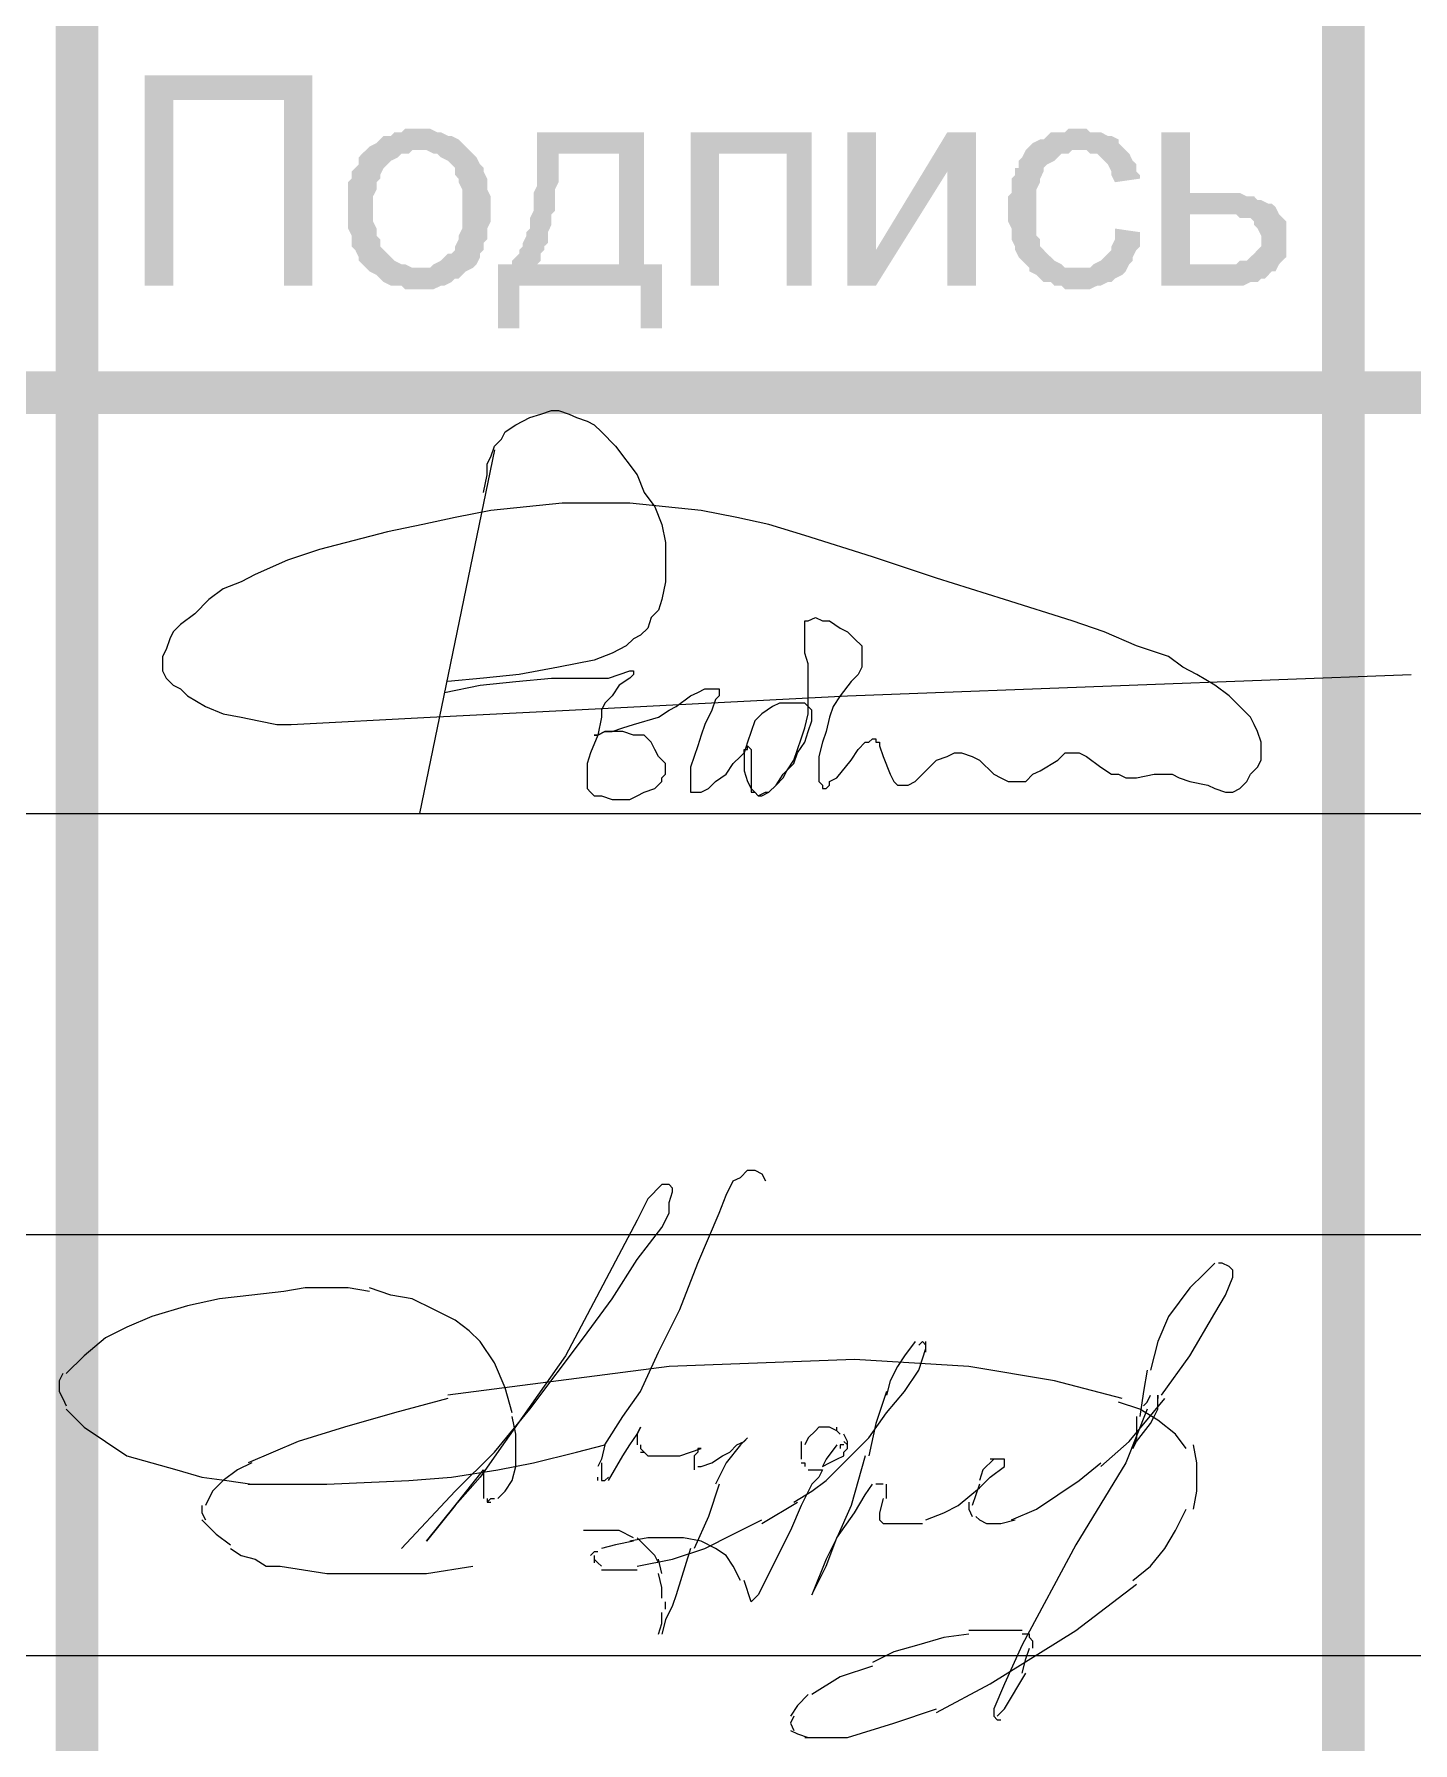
# Model space of a CAD drawing. Header units: millimetres. Extents: x -383313 to -161684, y -117025 to 99224.
# Drawn here: x -329616 to -327980, y -34684 to -32656 of the extents above; entities that cross this region are included whole.
import ezdxf

# ---------------------------------------------------------------- set-up
doc = ezdxf.new("R2010")
doc.units = ezdxf.units.MM
doc.header["$MEASUREMENT"] = 0
doc.layers.add('PDF_Geometry', color=7, linetype='Continuous')
doc.layers.add('PDF_Solid Fills', color=7, linetype='Continuous')

# ---------------------------------------------------------------- blocks, each defined once
blk = doc.blocks.new('A$Cf5759c35')
at = {"layer": 'PDF_Solid Fills'}
for points in [[(29176, -14439.9), (28977, -14439.9), (28977, -14689.7), (29010.9, -14689.7), (29010.9, -14469.5), (29142.1, -14469.5)], [(29303, -14503.4), (29303, -14503.4), (29286, -14503.4), (29281.8, -14507.6), (29273.3, -14507.6), (29269.1, -14511.9), (29260.6, -14511.9), (29256.4, -14516.1), (29252.2, -14520.3), (29243.7, -14524.6), (29243.7, -14524.6), (29239.5, -14528.8), (29303, -14528.8), (29303, -14528.8), (29311.4, -14528.8), (29319.9, -14533), (29324.1, -14533), (29328.4, -14537.3), (29336.8, -14541.5), (29341.1, -14545.7), (29345.3, -14550), (29345.3, -14558.4), (29349.5, -14562.7), (29349.5, -14566.9), (29353.8, -14575.4), (29353.8, -14583.8), (29353.8, -14588.1), (29353.8, -14596.5), (29353.8, -14600.8), (29353.8, -14609.2), (29353.8, -14617.7), (29353.8, -14621.9), (29349.5, -14630.4), (29349.5, -14634.6), (29345.3, -14643.1), (29345.3, -14647.3), (29341.1, -14651.6), (29336.8, -14651.6), (29332.6, -14655.8), (29328.4, -14660), (29319.9, -14664.3), (29315.7, -14668.5), (29307.2, -14668.5), (29303, -14668.5), (29239.5, -14668.5), (29243.7, -14672.7), (29252.2, -14677), (29256.4, -14681.2), (29260.6, -14685.4), (29269.1, -14689.7), (29273.3, -14689.7), (29281.8, -14689.7), (29286, -14693.9), (29294.5, -14693.9), (29303, -14693.9), (29307.2, -14693.9), (29311.4, -14693.9), (29319.9, -14693.9), (29328.4, -14689.7), (29332.6, -14689.7), (29341.1, -14685.4), (29345.3, -14681.2), (29349.5, -14681.2), (29353.8, -14677), (29358, -14672.7), (29366.5, -14668.5), (29370.7, -14664.3), (29374.9, -14655.8), (29374.9, -14651.6), (29374.9, -14651.6), (29379.2, -14647.3), (29379.2, -14638.9), (29383.4, -14634.6), (29383.4, -14626.2), (29383.4, -14621.9), (29387.6, -14613.5), (29387.6, -14605), (29387.6, -14596.5), (29387.6, -14592.3), (29387.6, -14583.8), (29383.4, -14575.4), (29383.4, -14566.9), (29383.4, -14562.7), (29379.2, -14554.2), (29379.2, -14550), (29374.9, -14545.7), (29370.7, -14537.3), (29366.5, -14533), (29362.2, -14528.8), (29358, -14524.6), (29353.8, -14520.3), (29349.5, -14516.1), (29341.1, -14511.9), (29336.8, -14511.9), (29328.4, -14507.6), (29324.1, -14507.6), (29315.7, -14503.4), (29311.4, -14503.4)], [(29569.7, -14507.6), (29442.7, -14507.6), (29442.7, -14533), (29540, -14533), (29540, -14664.3), (29442.7, -14664.3), (29413, -14664.3), (29396.1, -14664.3), (29396.1, -14740.5), (29421.5, -14740.5), (29421.5, -14689.7), (29565.4, -14689.7), (29590.8, -14664.3), (29569.7, -14664.3)], [(29768.6, -14507.6), (29624.7, -14507.6), (29624.7, -14689.7), (29658.6, -14689.7), (29658.6, -14533), (29739, -14533)], [(29963.4, -14507.6), (29929.5, -14507.6), (29844.8, -14647.3), (29811, -14689.7), (29844.8, -14689.7), (29929.5, -14554.2)], [(30086.1, -14503.4), (30073.4, -14503.4), (30069.2, -14507.6), (30052.3, -14507.6), (30048, -14511.9), (30043.8, -14516.1), (30039.6, -14516.1), (30031.1, -14520.3), (30026.9, -14524.6), (30022.6, -14528.8), (30018.4, -14537.3), (30014.2, -14541.5), (30014.2, -14550), (30009.9, -14550), (30009.9, -14558.4), (30005.7, -14562.7), (30005.7, -14571.1), (30005.7, -14579.6), (30001.5, -14583.8), (30001.5, -14592.3), (30001.5, -14600.8), (30001.5, -14609.2), (30001.5, -14613.5), (30005.7, -14621.9), (30005.7, -14630.4), (30005.7, -14634.6), (30009.9, -14643.1), (30009.9, -14647.3), (30014.2, -14655.8), (30018.4, -14660), (30022.6, -14664.3), (30026.9, -14668.5), (30086.1, -14668.5), (30081.9, -14668.5), (30077.7, -14668.5), (30069.2, -14668.5), (30065, -14664.3), (30056.5, -14660), (30052.3, -14655.8), (30048, -14651.6), (30048, -14651.6), (30043.8, -14647.3), (30039.6, -14643.1), (30039.6, -14634.6), (30035.3, -14630.4), (30035.3, -14621.9), (30035.3, -14617.7), (30035.3, -14609.2), (30035.3, -14600.8), (30035.3, -14596.5), (30035.3, -14588.1), (30035.3, -14579.6), (30035.3, -14575.4), (30039.6, -14566.9), (30039.6, -14562.7), (30043.8, -14554.2), (30043.8, -14550), (30048, -14545.7), (30048, -14545.7), (30056.5, -14541.5), (30060.7, -14537.3), (30065, -14533), (30073.4, -14533), (30077.7, -14528.8), (30086.1, -14528.8), (30141.2, -14528.8), (30136.9, -14524.6), (30132.7, -14520.3), (30132.7, -14516.1), (30124.2, -14511.9), (30120, -14511.9), (30111.5, -14507.6), (30107.3, -14507.6), (30098.8, -14507.6), (30094.6, -14503.4)], [(30217.4, -14507.6), (30183.5, -14507.6), (30183.5, -14689.7), (30280.9, -14689.7), (30289.3, -14685.4), (30297.8, -14685.4), (30302, -14681.2), (30306.3, -14681.2), (30310.5, -14677), (30314.7, -14672.7), (30319, -14672.7), (30323.2, -14664.3), (30217.4, -14664.3), (30217.4, -14605), (30251.2, -14605), (30323.2, -14605), (30319, -14596.5), (30314.7, -14592.3), (30310.5, -14592.3), (30302, -14588.1), (30297.8, -14588.1), (30293.6, -14583.8), (30285.1, -14583.8), (30276.6, -14579.6), (30272.4, -14579.6), (30263.9, -14579.6), (30255.5, -14579.6), (30217.4, -14579.6)], [(29239.5, -14528.8), (29235.2, -14533), (29231, -14537.3), (29231, -14545.7), (29226.8, -14550), (29222.5, -14554.2), (29222.5, -14562.7), (29218.3, -14566.9), (29218.3, -14575.4), (29218.3, -14583.8), (29218.3, -14592.3), (29218.3, -14600.8), (29218.3, -14600.8), (29218.3, -14609.2), (29218.3, -14617.7), (29218.3, -14621.9), (29222.5, -14630.4), (29222.5, -14638.9), (29222.5, -14643.1), (29226.8, -14647.3), (29231, -14655.8), (29231, -14660), (29235.2, -14664.3), (29239.5, -14668.5), (29303, -14668.5), (29298.7, -14668.5), (29294.5, -14668.5), (29286, -14664.3), (29281.8, -14664.3), (29273.3, -14660), (29269.1, -14655.8), (29264.9, -14651.6), (29264.9, -14651.6), (29260.6, -14647.3), (29256.4, -14643.1), (29256.4, -14634.6), (29252.2, -14630.4), (29252.2, -14621.9), (29247.9, -14613.5), (29247.9, -14609.2), (29247.9, -14600.8), (29247.9, -14596.5), (29247.9, -14588.1), (29247.9, -14583.8), (29252.2, -14575.4), (29252.2, -14566.9), (29256.4, -14562.7), (29256.4, -14558.4), (29260.6, -14550), (29264.9, -14545.7), (29264.9, -14545.7), (29269.1, -14541.5), (29277.6, -14537.3), (29281.8, -14533), (29290.3, -14533), (29294.5, -14528.8), (29303, -14528.8)], [(29442.7, -14533), (29442.7, -14571.1), (29438.4, -14579.6), (29438.4, -14600.8), (29434.2, -14609.2), (29434.2, -14613.5), (29434.2, -14621.9), (29430, -14626.2), (29430, -14630.4), (29425.7, -14638.9), (29425.7, -14643.1), (29421.5, -14647.3), (29421.5, -14651.6), (29417.3, -14655.8), (29413, -14660), (29413, -14664.3), (29442.7, -14664.3), (29442.7, -14664.3), (29446.9, -14660), (29446.9, -14651.6), (29451.1, -14647.3), (29451.1, -14643.1), (29455.4, -14638.9), (29455.4, -14630.4), (29455.4, -14626.2), (29459.6, -14617.7), (29459.6, -14613.5), (29459.6, -14605), (29463.8, -14600.8), (29463.8, -14592.3), (29463.8, -14583.8), (29463.8, -14575.4), (29468.1, -14566.9), (29468.1, -14558.4), (29468.1, -14550), (29468.1, -14541.5), (29468.1, -14533), (29540, -14533)], [(30141.2, -14528.8), (30086.1, -14528.8), (30094.6, -14528.8), (30098.8, -14533), (30107.3, -14533), (30111.5, -14537.3), (30115.8, -14541.5), (30120, -14545.7), (30124.2, -14554.2), (30124.2, -14558.4), (30128.5, -14566.9), (30158.1, -14562.7), (30158.1, -14558.4), (30153.9, -14554.2), (30153.9, -14545.7), (30149.6, -14541.5), (30145.4, -14533)], [(30323.2, -14605), (30251.2, -14605), (30272.4, -14605), (30276.6, -14609.2), (30285.1, -14609.2), (30289.3, -14609.2), (30293.6, -14613.5), (30293.6, -14617.7), (30297.8, -14621.9), (30302, -14630.4), (30302, -14634.6), (30302, -14634.6), (30302, -14643.1), (30297.8, -14647.3), (30293.6, -14651.6), (30289.3, -14655.8), (30289.3, -14655.8), (30285.1, -14660), (30276.6, -14660), (30272.4, -14664.3), (30263.9, -14664.3), (30255.5, -14664.3), (30247, -14664.3), (30217.4, -14664.3), (30323.2, -14664.3), (30327.4, -14660), (30331.7, -14655.8), (30331.7, -14647.3), (30331.7, -14643.1), (30331.7, -14634.6), (30331.7, -14634.6), (30331.7, -14626.2), (30331.7, -14621.9), (30331.7, -14613.5), (30327.4, -14609.2)], [(30128.5, -14621.9), (30128.5, -14634.6), (30124.2, -14643.1), (30124.2, -14647.3), (30120, -14651.6), (30115.8, -14655.8), (30111.5, -14660), (30103.1, -14664.3), (30098.8, -14668.5), (30090.4, -14668.5), (30086.1, -14668.5), (30026.9, -14668.5), (30026.9, -14672.7), (30035.3, -14677), (30039.6, -14681.2), (30043.8, -14685.4), (30052.3, -14685.4), (30056.5, -14689.7), (30065, -14689.7), (30069.2, -14693.9), (30077.7, -14693.9), (30086.1, -14693.9), (30090.4, -14693.9), (30098.8, -14693.9), (30107.3, -14689.7), (30111.5, -14689.7), (30120, -14685.4), (30124.2, -14685.4), (30128.5, -14681.2), (30136.9, -14677), (30136.9, -14677), (30141.2, -14672.7), (30145.4, -14664.3), (30149.6, -14660), (30149.6, -14655.8), (30153.9, -14647.3), (30158.1, -14643.1), (30158.1, -14634.6), (30158.1, -14626.2)]]:
    blk.add_hatch(color=8, dxfattribs=at).paths.add_polyline_path(points)
at = {"layer": 'PDF_Geometry', "color": 8, "lineweight": 25}
for points in [[(29379.2, -14935.2), (29383.4, -14914), (29383.4, -14901.3), (29387.6, -14892.9), (29391.9, -14880.2), (29400.3, -14871.7), (29404.6, -14863.2), (29417.3, -14854.8), (29425.7, -14850.5), (29434.2, -14846.3), (29446.9, -14842.1), (29459.6, -14837.8), (29468.1, -14837.8), (29480.8, -14842.1), (29489.2, -14846.3), (29501.9, -14850.5), (29510.4, -14854.8), (29518.9, -14863.2), (29535.8, -14880.2), (29561.2, -14914), (29569.7, -14935.2), (29582.4, -14952.1), (29590.8, -14973.3), (29595.1, -14994.5), (29595.1, -15019.9), (29595.1, -15041), (29590.8, -15062.2), (29586.6, -15074.9), (29578.1, -15083.4), (29573.9, -15096.1), (29565.4, -15104.5), (29557, -15108.8), (29548.5, -15117.2), (29531.6, -15125.7), (29510.4, -15134.2), (29468.1, -15142.6), (29421.5, -15151.1), (29379.2, -15155.3), (29336.8, -15159.6)], [(29391.9, -14884.4), (29303, -15316.2)], [(29332.6, -15172.3), (29374.9, -15163.8), (29417.3, -15159.6), (29459.6, -15155.3), (29480.8, -15155.3), (29497.7, -15155.3), (29518.9, -15155.3), (29527.3, -15155.3), (29540, -15151.1), (29552.7, -15146.9), (29557, -15146.9), (29557, -15151.1), (29552.7, -15155.3), (29540, -15163.8), (29531.6, -15176.5), (29523.1, -15185), (29518.9, -15193.4), (29518.9, -15201.9), (29514.6, -15223.1), (29506.2, -15244.2), (29501.9, -15256.9), (29501.9, -15269.6), (29501.9, -15278.1), (29501.9, -15286.6), (29506.2, -15290.8), (29510.4, -15295), (29518.9, -15295), (29531.6, -15299.3), (29540, -15299.3), (29552.7, -15299.3), (29561.2, -15295), (29569.7, -15290.8), (29582.4, -15286.6), (29590.8, -15278.1), (29590.8, -15273.9), (29595.1, -15269.6), (29595.1, -15265.4), (29595.1, -15256.9), (29586.6, -15248.5), (29582.4, -15240), (29578.1, -15231.5), (29573.9, -15227.3), (29569.7, -15223.1), (29557, -15223.1), (29544.3, -15218.8), (29531.6, -15218.8), (29523.1, -15218.8), (29514.6, -15223.1), (29510.4, -15223.1), (29514.6, -15223.1), (29523.1, -15218.8), (29531.6, -15218.8), (29544.3, -15214.6), (29557, -15210.4), (29586.6, -15201.9), (29599.3, -15193.4), (29607.8, -15189.2), (29624.7, -15176.5), (29633.2, -15172.3), (29641.6, -15168), (29654.3, -15168), (29658.6, -15168), (29658.6, -15172.3), (29658.6, -15176.5), (29654.3, -15180.7), (29650.1, -15193.4), (29641.6, -15210.4), (29637.4, -15223.1), (29633.2, -15235.8), (29624.7, -15261.2), (29624.7, -15273.9), (29624.7, -15282.3), (29624.7, -15290.8), (29628.9, -15290.8), (29633.2, -15290.8), (29637.4, -15290.8), (29645.9, -15286.6), (29654.3, -15278.1), (29667, -15269.6), (29675.5, -15256.9), (29684, -15248.5), (29688.2, -15244.2), (29688.2, -15240), (29692.4, -15240), (29692.4, -15235.8), (29696.7, -15240), (29696.7, -15244.2), (29696.7, -15252.7), (29696.7, -15278.1), (29696.7, -15282.3), (29696.7, -15290.8), (29700.9, -15290.8), (29705.1, -15295), (29709.4, -15295), (29717.8, -15290.8), (29726.3, -15282.3), (29734.8, -15269.6), (29747.5, -15256.9), (29751.7, -15244.2), (29760.2, -15231.5), (29764.4, -15218.8), (29768.6, -15206.1), (29768.6, -15193.4), (29764.4, -15189.2), (29760.2, -15185), (29755.9, -15185), (29743.2, -15185), (29730.5, -15185), (29722.1, -15189.2), (29709.4, -15197.7), (29700.9, -15206.1), (29696.7, -15218.8), (29692.4, -15231.5), (29688.2, -15244.2), (29688.2, -15256.9), (29688.2, -15265.4), (29692.4, -15278.1), (29696.7, -15286.6), (29700.9, -15290.8), (29705.1, -15295), (29713.6, -15290.8), (29717.8, -15290.8), (29726.3, -15282.3), (29734.8, -15273.9), (29739, -15265.4), (29747.5, -15252.7), (29751.7, -15240), (29755.9, -15227.3), (29760.2, -15214.6), (29764.4, -15197.7), (29764.4, -15185), (29764.4, -15168), (29764.4, -15138.4), (29760.2, -15125.7), (29760.2, -15113), (29760.2, -15104.5), (29760.2, -15096.1), (29760.2, -15087.6), (29764.4, -15087.6), (29772.9, -15083.4), (29781.3, -15087.6), (29789.8, -15087.6), (29802.5, -15096.1), (29811, -15100.3), (29819.4, -15108.8), (29827.9, -15117.2), (29827.9, -15125.7), (29827.9, -15134.2), (29827.9, -15142.6), (29823.7, -15151.1), (29815.2, -15159.6), (29802.5, -15176.5), (29794, -15189.2), (29789.8, -15201.9), (29785.6, -15218.8), (29781.3, -15231.5), (29777.1, -15248.5), (29777.1, -15261.2), (29777.1, -15269.6), (29777.1, -15278.1), (29781.3, -15282.3), (29781.3, -15286.6), (29785.6, -15286.6), (29789.8, -15282.3), (29789.8, -15278.1), (29798.3, -15273.9), (29815.2, -15252.7), (29823.7, -15240), (29832.1, -15231.5), (29836.4, -15231.5), (29840.6, -15227.3), (29844.8, -15227.3), (29844.8, -15231.5), (29849.1, -15231.5), (29849.1, -15235.8), (29853.3, -15248.5), (29861.8, -15269.6), (29866, -15278.1), (29870.2, -15282.3), (29874.5, -15282.3), (29878.7, -15282.3), (29882.9, -15282.3), (29891.4, -15278.1), (29899.9, -15269.6), (29908.3, -15261.2), (29916.8, -15252.7), (29929.5, -15248.5), (29938, -15244.2), (29946.4, -15244.2), (29959.1, -15248.5), (29967.6, -15252.7), (29984.5, -15269.6), (29993, -15273.9), (30001.5, -15278.1), (30009.9, -15278.1), (30022.6, -15278.1), (30031.1, -15269.6), (30039.6, -15265.4), (30060.7, -15252.7), (30069.2, -15244.2), (30077.7, -15244.2), (30086.1, -15244.2), (30094.6, -15248.5), (30111.5, -15261.2), (30124.2, -15269.6), (30132.7, -15269.6), (30141.2, -15273.9), (30153.9, -15273.9), (30175, -15269.6), (30196.2, -15269.6), (30204.7, -15273.9), (30217.4, -15278.1), (30238.5, -15282.3), (30247, -15286.6), (30259.7, -15290.8), (30268.2, -15290.8), (30276.6, -15286.6), (30285.1, -15278.1), (30289.3, -15269.6), (30297.8, -15261.2), (30302, -15252.7), (30302, -15240), (30302, -15231.5), (30297.8, -15218.8), (30293.6, -15210.4), (30289.3, -15201.9), (30280.9, -15193.4), (30263.9, -15176.5), (30247, -15163.8), (30225.8, -15151.1), (30208.9, -15142.6), (30192, -15129.9), (30153.9, -15117.2), (30115.8, -15100.3), (30077.7, -15087.6), (29997.2, -15062.2), (29916.8, -15036.8), (29840.6, -15011.4), (29760.2, -14986), (29717.8, -14973.3), (29679.7, -14964.8), (29637.4, -14956.4), (29595.1, -14952.1), (29552.7, -14947.9), (29514.6, -14947.9), (29472.3, -14947.9), (29430, -14952.1), (29387.6, -14956.4), (29345.3, -14964.8), (29307.2, -14973.3), (29264.9, -14981.8), (29184.4, -15002.9), (29146.3, -15015.6), (29108.2, -15032.6), (29091.3, -15041), (29070.1, -15049.5), (29053.2, -15062.2), (29036.3, -15079.1), (29019.3, -15091.8), (29010.9, -15100.3), (29006.6, -15108.8), (29002.4, -15121.5), (28998.2, -15129.9), (28998.2, -15138.4), (28998.2, -15146.9), (29002.4, -15155.3), (29010.9, -15163.8), (29019.3, -15168), (29027.8, -15176.5), (29049, -15189.2), (29070.1, -15197.7), (29091.3, -15201.9), (29112.5, -15206.1), (29133.6, -15210.4), (29150.6, -15210.4), (29315.7, -15201.9), (29480.8, -15193.4), (29811, -15176.5), (30145.4, -15163.8), (30479.8, -15151.1)], [(29099.8, -16112.1), (29192.9, -16112.1), (29290.3, -16107.8), (29341.1, -16103.6), (29396.1, -16095.1), (29438.4, -16086.7), (29489.2, -16074), (29523.1, -16065.5), (29544.3, -16031.6), (29565.4, -16002), (29586.6, -15955.4), (29612, -15904.6), (29633.2, -15849.6), (29658.6, -15790.3), (29667, -15769.2), (29675.5, -15752.2), (29684, -15748), (29692.4, -15739.5), (29700.9, -15739.5), (29709.4, -15743.8), (29713.6, -15752.2)], [(29281.8, -16188.3), (29345.3, -16120.5), (29391.9, -16074), (29434.2, -16023.2), (29497.7, -15938.5), (29531.6, -15891.9), (29561.2, -15845.4), (29590.8, -15807.3), (29599.3, -15790.3), (29599.3, -15777.6), (29603.5, -15764.9), (29603.5, -15760.7), (29599.3, -15756.5), (29590.8, -15756.5), (29573.9, -15773.4), (29561.2, -15798.8), (29476.5, -15959.7), (29425.7, -16031.6), (29404.6, -16061.3), (29374.9, -16103.6), (29345.3, -16137.5), (29311.4, -16179.8), (29345.3, -16137.5), (29379.2, -16095.1), (29379.2, -16116.3), (29379.2, -16129)], [(30247, -15849.6), (30234.3, -15862.3), (30217.4, -15879.2), (30204.7, -15896.2), (30192, -15913.1), (30179.3, -15942.7), (30170.8, -15976.6)], [(30183.5, -16006.2), (30217.4, -15959.7), (30247, -15908.9), (30259.7, -15887.7), (30268.2, -15866.5), (30268.2, -15858.1), (30263.9, -15853.8), (30255.5, -15849.6), (30251.2, -15849.6)], [(29243.7, -15883.5), (29218.3, -15879.2), (29167.5, -15879.2), (29142.1, -15883.5), (29104, -15887.7), (29065.9, -15891.9), (29027.8, -15900.4), (28985.5, -15913.1), (28955.8, -15925.8), (28930.4, -15938.5), (28905, -15959.7), (28883.9, -15980.8)], [(29413, -16027.4), (29404.6, -15997.8), (29391.9, -15968.1), (29374.9, -15942.7), (29362.2, -15930), (29345.3, -15917.3), (29319.9, -15904.6), (29294.5, -15891.9), (29269.1, -15887.7), (29243.7, -15879.2)], [(29747.5, -16133.2), (29768.6, -16120.5), (29785.6, -16107.8), (29811, -16082.4), (29836.4, -16057), (29857.5, -16027.4), (29878.7, -16002), (29895.6, -15976.6), (29904.1, -15951.2)], [(29891.4, -15942.7), (29878.7, -15959.7), (29870.2, -15972.4), (29861.8, -15989.3), (29857.5, -16006.2)], [(29904.1, -15947), (29899.9, -15942.7), (29895.6, -15947)], [(29904.1, -15955.4), (29904.1, -15942.7)], [(30136.9, -16010.5), (30056.5, -15989.3), (29954.9, -15972.4), (29819.4, -15963.9), (29599.3, -15972.4), (29336.8, -16006.2)], [(30166.6, -15976.6), (30162.3, -16002), (30158.1, -16031.6)], [(28879.6, -15980.8), (28875.4, -15989.3), (28875.4, -16002), (28879.6, -16010.5), (28883.9, -16018.9)], [(29336.8, -16010.5), (29273.3, -16027.4), (29214.1, -16044.3), (29159, -16061.3), (29099.8, -16086.7)], [(29857.5, -16002), (29844.8, -16040.1), (29836.4, -16078.2)], [(30111.5, -16090.9), (30145.4, -16061.3), (30187.7, -16010.5)], [(30213.1, -16069.7), (30200.4, -16052.8), (30179.3, -16035.9), (30158.1, -16023.2), (30132.7, -16014.7)], [(30153.9, -16031.6), (30153.9, -16057), (30149.6, -16069.7), (30153.9, -16061.3), (30170.8, -16040.1), (30175, -16031.6), (30179.3, -16023.2), (30179.3, -16006.2), (30179.3, -16010.5)], [(30162.3, -16018.9), (30166.6, -16014.7), (30170.8, -16006.2)], [(28883.9, -16023.2), (28905, -16044.3), (28930.4, -16061.3), (28955.8, -16078.2), (28985.5, -16086.7), (29015.1, -16095.1), (29044.7, -16103.6), (29074.4, -16107.8), (29104, -16112.1)], [(29396.1, -16129), (29404.6, -16120.5), (29413, -16107.8), (29417.3, -16090.9), (29417.3, -16074), (29417.3, -16052.8), (29413, -16031.6)], [(30166.6, -16023.2), (30141.2, -16086.7), (30081.9, -16184), (30018.4, -16302.6), (29997.2, -16349.1), (29984.5, -16378.8), (29984.5, -16387.2), (29988.8, -16391.5), (29993, -16391.5)], [(29527.3, -16107.8), (29544.3, -16078.2), (29552.7, -16065.5), (29561.2, -16052.8), (29565.4, -16044.3), (29561.2, -16052.8), (29561.2, -16057), (29561.2, -16065.5)], [(29633.2, -16090.9), (29637.4, -16090.9), (29650.1, -16086.7), (29662.8, -16078.2), (29671.3, -16074), (29679.7, -16065.5), (29688.2, -16061.3), (29692.4, -16057), (29684, -16065.5), (29667, -16086.7), (29654.3, -16112.1)], [(29785.6, -16044.3), (29777.1, -16044.3), (29772.9, -16048.6), (29764.4, -16057), (29760.2, -16065.5)], [(29798.3, -16048.6), (29789.8, -16044.3), (29781.3, -16044.3)], [(29798.3, -16065.5), (29785.6, -16082.4), (29781.3, -16090.9), (29789.8, -16086.7), (29798.3, -16082.4), (29806.7, -16078.2), (29806.7, -16074), (29811, -16069.7), (29811, -16061.3), (29806.7, -16052.8)], [(29802.5, -16052.8), (29798.3, -16048.6), (29798.3, -16044.3)], [(29523.1, -16065.5), (29518.9, -16082.4), (29514.6, -16090.9)], [(29565.4, -16065.5), (29565.4, -16069.7), (29569.7, -16074)], [(29565.4, -16074), (29569.7, -16074), (29573.9, -16078.2), (29612, -16078.2), (29624.7, -16074), (29637.4, -16069.7), (29633.2, -16069.7), (29633.2, -16074), (29628.9, -16078.2), (29628.9, -16086.7), (29628.9, -16095.1)], [(29755.9, -16061.3), (29755.9, -16082.4)], [(29832.1, -16078.2), (29815.2, -16137.5), (29798.3, -16175.6), (29785.6, -16201), (29768.6, -16243.3), (29785.6, -16209.4), (29798.3, -16175.6), (29819.4, -16145.9), (29832.1, -16124.8), (29840.6, -16112.1)], [(29806.7, -16065.5), (29802.5, -16065.5), (29802.5, -16069.7)], [(29811, -16069.7), (29811, -16065.5), (29806.7, -16061.3)], [(30221.6, -16141.7), (30225.8, -16120.5), (30225.8, -16086.7), (30221.6, -16065.5)], [(29104, -16086.7), (29087.1, -16095.1), (29070.1, -16107.8), (29057.4, -16120.5), (29049, -16137.5)], [(29518.9, -16086.7), (29518.9, -16103.6), (29518.9, -16107.8), (29523.1, -16107.8), (29527.3, -16103.6)], [(29764.4, -16095.1), (29781.3, -16095.1), (29777.1, -16103.6), (29768.6, -16112.1), (29755.9, -16137.5), (29743.2, -16167.1), (29705.1, -16243.3), (29696.7, -16251.8), (29688.2, -16226.4)], [(29755.9, -16086.7), (29760.2, -16086.7), (29760.2, -16090.9)], [(29904.1, -16154.4), (29925.3, -16145.9), (29942.2, -16137.5), (29967.6, -16116.3), (29980.3, -16103.6), (29997.2, -16090.9), (29997.2, -16082.4), (29980.3, -16082.4)], [(29984.5, -16082.4), (29971.8, -16095.1), (29967.6, -16107.8)], [(30005.7, -16154.4), (30035.3, -16141.7), (30060.7, -16124.8), (30086.1, -16107.8), (30111.5, -16086.7)], [(29514.6, -16107.8), (29514.6, -16103.6)], [(29658.6, -16112.1), (29645.9, -16150.2), (29628.9, -16188.3)], [(29853.3, -16112.1), (29844.8, -16112.1)], [(29857.5, -16129), (29857.5, -16112.1)], [(29967.6, -16112.1), (29963.4, -16124.8), (29959.1, -16137.5)], [(29044.7, -16137.5), (29044.7, -16145.9), (29049, -16154.4)], [(29383.4, -16129), (29383.4, -16133.2), (29387.6, -16133.2)], [(29383.4, -16133.2), (29387.6, -16129), (29391.9, -16129)], [(29709.4, -16158.6), (29751.7, -16133.2)], [(29853.3, -16129), (29849.1, -16145.9), (29849.1, -16154.4), (29853.3, -16158.6), (29899.9, -16158.6)], [(29954.9, -16133.2), (29954.9, -16141.7), (29959.1, -16150.2)], [(29044.7, -16154.4), (29061.7, -16171.3), (29078.6, -16184)], [(29561.2, -16209.4), (29603.5, -16201), (29641.6, -16188.3), (29675.5, -16171.3), (29709.4, -16154.4)], [(29963.4, -16150.2), (29967.6, -16154.4), (29976.1, -16158.6), (29993, -16158.6), (30009.9, -16154.4)], [(30149.6, -16226.4), (30170.8, -16209.4), (30187.7, -16188.3), (30200.4, -16167.1), (30213.1, -16141.7)], [(29557, -16175.6), (29540, -16167.1), (29523.1, -16167.1), (29497.7, -16167.1)], [(29557, -16179.8), (29535.8, -16184), (29518.9, -16188.3)], [(29684, -16226.4), (29675.5, -16209.4), (29667, -16196.7), (29654.3, -16188.3), (29637.4, -16179.8), (29616.2, -16175.6), (29573.9, -16175.6), (29552.7, -16179.8)], [(29586.6, -16205.2), (29582.4, -16196.7), (29573.9, -16188.3), (29565.4, -16179.8), (29561.2, -16175.6)], [(29078.6, -16188.3), (29091.3, -16196.7), (29108.2, -16201), (29120.9, -16209.4), (29137.9, -16209.4), (29192.9, -16217.9), (29311.4, -16217.9), (29366.5, -16209.4)], [(29514.6, -16192.5), (29510.4, -16192.5), (29506.2, -16196.7)], [(29510.4, -16196.7), (29510.4, -16205.2)], [(29510.4, -16201), (29514.6, -16205.2), (29518.9, -16209.4)], [(29590.8, -16217.9), (29586.6, -16201)], [(29624.7, -16188.3), (29607.8, -16243.3), (29603.5, -16256), (29595.1, -16272.9), (29590.8, -16289.9)], [(29518.9, -16213.7), (29561.2, -16213.7)], [(29590.8, -16247.5), (29590.8, -16234.8), (29586.6, -16217.9)], [(29916.8, -16383), (29980.3, -16349.1), (30081.9, -16285.6), (30153.9, -16230.6)], [(29595.1, -16260.2), (29595.1, -16251.8)], [(29586.6, -16289.9), (29590.8, -16277.2), (29590.8, -16264.5)], [(29954.9, -16289.9), (29925.3, -16294.1), (29895.6, -16302.6), (29866, -16311), (29840.6, -16323.7)], [(30018.4, -16285.6), (29954.9, -16285.6)], [(30031.1, -16306.8), (30031.1, -16298.3), (30026.9, -16294.1), (30026.9, -16289.9), (30018.4, -16289.9)], [(30018.4, -16336.4), (30022.6, -16319.5), (30026.9, -16306.8)], [(29840.6, -16328), (29802.5, -16340.7), (29768.6, -16361.8)], [(29988.8, -16387.2), (29997.2, -16378.8), (30022.6, -16336.4)], [(29764.4, -16361.8), (29751.7, -16374.5), (29743.2, -16387.2)], [(29760.2, -16412.6), (29811, -16412.6), (29866, -16395.7), (29916.8, -16378.8)], [(29747.5, -16387.2), (29743.2, -16395.7), (29747.5, -16404.2)], [(29743.2, -16404.2), (29751.7, -16408.4), (29764.4, -16412.6)]]:
    blk.add_lwpolyline(points, dxfattribs=at)
at = {"layer": 'PDF_Geometry', "color": 8, "lineweight": 18}
for points in [[(24896.1, -15316.2), (31398.5, -15316.2)], [(24896.1, -15815.7), (31398.5, -15815.7)], [(24896.1, -16315.3), (31398.5, -16315.3)]]:
    blk.add_lwpolyline(points, dxfattribs=at)
at = {"layer": 'PDF_Solid Fills', "color": 8, "lineweight": 18}
for points in [[(28922, -12314.8), (28871.2, -12314.8), (28922, -17813.9)], [(28871.2, -12314.8), (28922, -17813.9), (28871.2, -17813.9)], [(30424.8, -12314.8), (30374, -12314.8), (30424.8, -17813.9)], [(30374, -12314.8), (30424.8, -17813.9), (30374, -17813.9)], [(24896.1, -14791.3), (24896.1, -14842.1), (43395.7, -14791.3)], [(24896.1, -14842.1), (43395.7, -14791.3), (43395.7, -14842.1)]]:
    blk.add_solid(points, dxfattribs=at)
at = {"layer": 'PDF_Solid Fills', "color": 8, "lineweight": 13}
for points in [[(29176, -14439.9), (29142.1, -14469.5), (29176, -14689.7), (29142.1, -14689.7)], [(29768.6, -14507.6), (29739, -14533), (29768.6, -14689.7), (29739, -14689.7)], [(29844.8, -14507.6), (29811, -14507.6), (29844.8, -14647.3), (29811, -14689.7)], [(29963.4, -14507.6), (29929.5, -14554.2), (29963.4, -14689.7), (29929.5, -14689.7)], [(29590.8, -14664.3), (29565.4, -14689.7), (29590.8, -14740.5), (29565.4, -14740.5)]]:
    blk.add_solid(points, dxfattribs=at)

msp = doc.modelspace()

# ---------------------------------------------------------------- block references
at = {"ltscale": 100}
msp.add_blockref('A$Cf5759c35', (-358461.97282, -18264.93104), dxfattribs=at)

doc.saveas('drawing.dxf')
